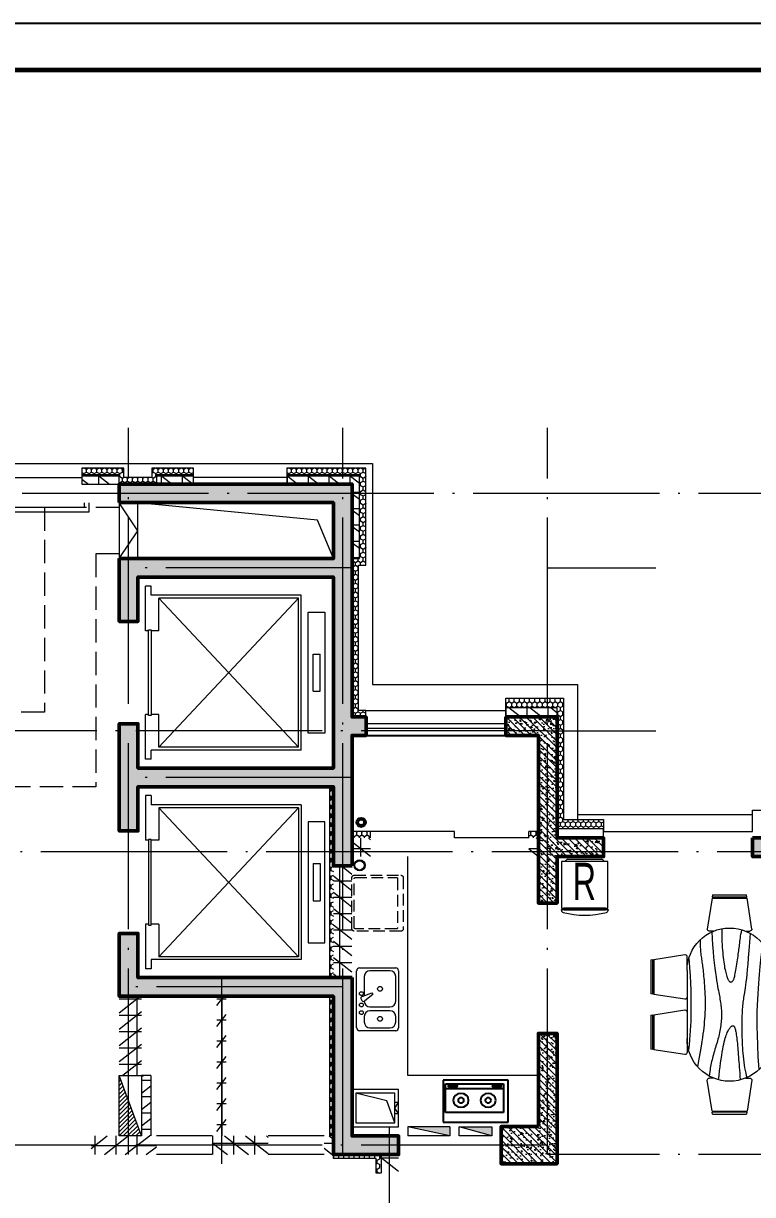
# Model space of a CAD drawing. Extents: x -32901 to 215436, y -92047 to 137701.
# Drawn here: x 185624 to 193451, y -74923 to -62347 of the extents above; entities that cross this region are included whole.
import ezdxf
from ezdxf.enums import TextEntityAlignment as Align

# ---------------------------------------------------------------- set-up
doc = ezdxf.new("R2010")
doc.units = 0
doc.header["$LTSCALE"] = 1000
doc.header["$MEASUREMENT"] = 0
doc.linetypes.add('DASH', pattern=[0.35, 0.25, -0.1])
doc.linetypes.add('DOTE', pattern=[2.42, 2, -0.2, 0.02, -0.2])
doc.layers.get('0').update_dxf_attribs({"linetype": 'CONTINUOUS'})
for name, color, linetype, lineweight in [('AXIS', 3, 'CONTINUOUS', 20), ('DOTE', 1, 'CONTINUOUS', 9), ('LVTRY', 6, 'CONTINUOUS', 20), ('PUB_DIM', 3, 'CONTINUOUS', 20), ('PUB_HATCH', 8, 'CONTINUOUS', 15), ('PUB_TEXT', 7, 'CONTINUOUS', 25), ('PUB_TITLE', 4, 'CONTINUOUS', 25), ('WINDOW', 4, 'CONTINUOUS', 20), ('保温', 71, 'CONTINUOUS', 15), ('剪力墙', 150, 'CONTINUOUS', 50), ('墙填充', 254, 'CONTINUOUS', 18), ('家具1', 8, 'CONTINUOUS', 15), ('栏杆', 40, 'CONTINUOUS', 18), ('洁具', 6, 'CONTINUOUS', 25), ('洞口层', 20, 'CONTINUOUS', 5), ('看线', 30, 'CONTINUOUS', 25), ('空心砖', 8, 'CONTINUOUS', 15), ('立面线', 7, 'CONTINUOUS', 40), ('装饰墙', 11, 'CONTINUOUS', 15), ('装饰线', 201, 'CONTINUOUS', 18)]:
    doc.layers.add(name, color=color, linetype=linetype, lineweight=lineweight)
doc.styles.add('dim_font', font='SIMPLEX.shx', dxfattribs={"width": 0.6})
doc.styles.add('N1', font='new-romd.shx', dxfattribs={"width": 0.65, "bigfont": 'hztxt.shx'})
pattern_1 = [(180, (489932.66, 13468.73), (0, 175), []), (142.125, (489732.66, 13468.73), (84.80764, 109.03833), []), (90, (489732.66, 13468.73), (225, 1e-14), [])]
pattern_2 = [(0, (-411405.88, -10871.12), (0, 175), []), (37.875, (-411205.88, -10871.12), (-84.80764, 109.038328), []), (90, (-411205.88, -10871.12), (-225, 1e-14), [])]
pattern_3 = [(90, (422082.054, 72327.727), (27.4963, 47.625), [31.75, -63.5]), (330, (422082.054, 72327.727), (27.4963099, -47.6249943), [31.75, -63.5]), (30, (422082.054, 72327.727), (54.9926099, 5.7e-06), [-63.5, 31.75])]
pattern_4 = [(90, (418494.3, -100255.238), (27.4963, 47.625), [31.75, -63.5]), (330, (418494.3, -100255.238), (27.49631, -47.6249943), [31.75, -63.5]), (30, (418494.3, -100255.238), (54.99261, 5.7e-06), [-63.5, 31.75])]
pattern_5 = [(180, (418494.3, -100255.24), (0, 175), []), (142.125, (418294.3, -100255.24), (84.80764, 109.03833), []), (90, (418294.3, -100255.24), (225, 1e-14), [])]
pattern_6 = [(180, (422082.05, -83822), (0, 175), []), (142.125, (421882.05, -83822), (84.80764, 109.03833), []), (90, (421882.05, -83822), (225, 1e-14), [])]
pattern_7 = [(45, (310168.9, 70945.99), (-35.35534, 35.35534), []), (50, (310168.9, 70945.99), (143.452, -12.5504), [15, -165]), (355, (310168.9, 70945.99), (-27.7503, 150.4384), [12, -132]), (100.4514, (310180.85, 70944.94), (115.7019, 137.8879), [12.748, -140.2284]), (46.1842, (310168.9, 70985.99), (213.4482, -33.1038), [22.5, -247.5]), (96.6356, (310186.69, 70983.23), (186.9325, 194.8236), [19.122, -210.3426]), (351.1842, (310168.9, 70985.99), (186.9324, 194.8237), [18, -198]), (21, (310188.9, 70975.99), (119.3814, -80.5238), [15, -165]), (326, (310188.9, 70975.99), (48.663, 145.03), [12, -132]), (71.4514, (310198.85, 70969.28), (168.0445, 64.5061), [12.748, -140.2284]), (37.5, (310168.9, 70945.99), (2.43197, 66.57877), [0, -130.4, 0, -134, 0, -132.5]), (7.5, (310168.9, 70945.99), (52.6139, 78.88234), [0, -76.4, 0, -127.4, 0, -50.5]), (327.5, (310124.3, 70945.99), (106.76449, -4.51097), [0, -50, 0, -156, 0, -207]), (317.5, (310104.3, 70945.99), (116.6372, 20.021), [0, -65, 0, -103.6, 0, -147])]
pattern_8 = [(45, (-188159.54, 103053.335), (-35.355339, 35.355339), []), (50, (-188159.54, 103053.33), (143.452037, -12.550427), [15, -165]), (355, (-188159.54, 103053.33), (-27.750267, 150.438427), [12, -132]), (100.4514, (-188147.59, 103052.29), (115.701876, 137.88791), [12.74804, -140.228422]), (46.1842, (-188159.54, 103093.33), (213.44821, -33.1038), [22.5, -247.5]), (96.6356, (-188141.75, 103090.58), (186.93254, 194.82357), [19.12206, -210.3426]), (351.1842, (-188159.54, 103093.33), (186.93239, 194.82372), [18, -198]), (21, (-188139.54, 103083.33), (119.38141, -80.523778), [15, -165]), (326, (-188139.54, 103083.33), (48.663066, 145.03001), [12, -132]), (71.4514, (-188129.59, 103076.62), (168.044526, 64.5061), [12.74804, -140.228422]), (37.5, (-188159.54, 103053.335), (2.431971, 66.578771), [0, -130.4, 0, -134, 0, -132.5]), (7.5, (-188159.54, 103053.335), (52.613907, 78.882342), [0, -76.4, 0, -127.4, 0, -50.5]), (327.5, (-188204.14, 103053.335), (106.764487, -4.5109743), [0, -50, 0, -156, 0, -207]), (317.5, (-188224.14, 103053.33), (116.637234, 20.020996), [0, -65, 0, -103.6, 0, -147])]

# ---------------------------------------------------------------- blocks, each defined once
blk = doc.blocks.new('M_E25ESP')
at = {"color": 0, "linetype": 'ByBlock'}
for p, q in [((0, -307), (0, 307)), ((31, 338), (419, 338)), ((358, 307), (143, 307)), ((450, 307), (450, -307)), ((82, 245), (82, 40)), ((419, -20), (419, 245)), ((48, 2), (57, -12)), ((59, 31), (163, 70)), ((173, 53), (87, -18)), ((163, 70), (173, 53)), ((143, -82), (358, -82)), ((358, -123), (143, -123)), ((82, -184), (82, -245)), ((419, -245), (419, -184)), ((419, -338), (31, -338)), ((143, -307), (358, -307))]:
    blk.add_line(p, q, dxfattribs=at)
for centre, radius in [((251, 112), 25.6), ((51, 61), 20.5), ((51, -61), 20.5), ((51, -143), 20.5), ((251, -210), 25.6)]:
    blk.add_circle(centre, radius, dxfattribs=at)
for centre, radius, start, end in [((31, 307), 30.7, 90, 180), ((143, 245), 61.4, 90, 180), ((358, 245), 61.4, 0, 90), ((419, 307), 30.7, 0, 90), ((66, 12), 20.5, 110.5377, 210), ((74, -2), 20.5, 210, 309.4623), ((143, -20), 61.4, 180, 270), ((143, -184), 61.4, 90, 180), ((358, -20), 61.4, 270, 0), ((358, -184), 61.4, 0, 90), ((143, -245), 61.4, 180, 270), ((358, -245), 61.4, 270, 0), ((31, -307), 30.7, 180, 270), ((419, -307), 30.7, 270, 0)]:
    blk.add_arc(centre, radius, start, end, dxfattribs=at)
at = {"style": 'dim_font', "width": 0.8, "flags": 9}
for tag in ['XSIZE', 'YSIZE']:
    blk.add_attdef(tag, (0, 0), '', height=0.5, dxfattribs=at)
blk = doc.blocks.new('jjz')
at = {"layer": '洁具'}
for p, q in [((450, 700), (0, 700)), ((0, 700), (0, 0)), ((102, 51), (102, 673)), ((102, 673), (410, 673)), ((360, 673), (360, 51)), ((380, 641), (390, 641)), ((388, 630), (403, 630)), ((388, 566), (388, 630)), ((403, 630), (403, 566)), ((410, 673), (410, 51)), ((450, 0), (450, 700)), ((381, 549), (390, 549)), ((403, 566), (388, 566)), ((380, 168), (390, 168)), ((388, 93), (388, 157)), ((388, 157), (403, 157)), ((403, 157), (403, 93)), ((0, 0), (450, 0)), ((410, 51), (102, 51)), ((381, 76), (390, 76)), ((403, 93), (388, 93))]:
    blk.add_line(p, q, dxfattribs=at)
at = {"layer": '洁具', "extrusion": (0, 0, -1)}
for centre, major_axis, start_param, end_param in [((409, 617), (0, 41.3), -1.318368, -1.013853), ((381, 637), (0, 4.03), -1.013853, 0), ((381, 637), (0, 4.03), 0, 0.313206), ((419, 617), (0, 41.3), -1.318368, -1.013853), ((390, 637), (0, 4.03), -1.013853, 0), ((390, 637), (0, 4.03), 0, 1.013851), ((362, 617), (0, 41.3), 1.013851, 1.240657), ((233, 508), (0, 82.5), 3.141593, 9.424778), ((233, 508), (0, 31.6), 3.141593, 9.424778), ((530, 595), (0, 177), -1.570796, -1.464362), ((530, 595), (0, 177), 4.605954, 4.712389), ((456, 604), (0, 94.4), -1.464362, -1.318368), ((456, 586), (0, 94.4), 4.45996, 4.605954), ((409, 573), (0, 41.3), 4.155445, 4.45996), ((381, 553), (0, 4.03), 3.141593, 4.155445), ((539, 595), (0, 177), -1.570796, -1.464362), ((539, 595), (0, 177), 4.605954, 4.712389), ((465, 604), (0, 94.4), -1.464362, -1.318368), ((465, 586), (0, 94.4), 4.45996, 4.605954), ((419, 573), (0, 41.3), 4.155445, 4.45996), ((390, 553), (0, 4.03), 3.141593, 4.155445), ((390, 553), (0, 4.03), 2.127739, 3.141593), ((362, 573), (0, 41.3), 1.823225, 2.12774), ((316, 586), (0, 94.4), 1.788282, 1.823225), ((233, 216), (0, 82.5), 3.141593, 9.424778), ((233, 216), (0, 31.6), 3.141593, 9.424778), ((530, 122), (0, 177), -1.570796, -1.464362), ((456, 131), (0, 94.4), -1.464362, -1.318368), ((409, 144), (0, 41.3), -1.318368, -1.013853), ((381, 164), (0, 4.03), -1.013853, 0), ((539, 122), (0, 177), -1.570796, -1.464362), ((381, 164), (0, 4.03), 0, 0.313206), ((465, 131), (0, 94.4), -1.464362, -1.318368), ((419, 144), (0, 41.3), -1.318368, -1.013853), ((390, 164), (0, 4.03), -1.013853, 0), ((390, 164), (0, 4.03), 0, 1.013851), ((362, 144), (0, 41.3), 1.013851, 1.240657), ((530, 122), (0, 177), 4.605954, 4.712389), ((456, 113), (0, 94.4), 4.45996, 4.605954), ((409, 100), (0, 41.3), 4.155445, 4.45996), ((381, 80), (0, 4.03), 3.141593, 4.155445), ((539, 122), (0, 177), 4.605954, 4.712389), ((465, 113), (0, 94.4), 4.45996, 4.605954), ((419, 100), (0, 41.3), 4.155445, 4.45996), ((390, 80), (0, 4.03), 3.141593, 4.155445), ((390, 80), (0, 4.03), 2.127739, 3.141593), ((362, 100), (0, 41.3), 1.823225, 2.12774), ((316, 113), (0, 94.4), 1.788282, 1.823225)]:
    blk.add_ellipse(centre, major_axis=major_axis, ratio=0.9, start_param=start_param, end_param=end_param, dxfattribs=at)
blk = doc.blocks.new('jjg2')
at = {"layer": 'LVTRY'}
for points in [[(0, 400), (500, 400), (500, 0), (0, 0)], [(40, 360), (460, 360), (460, 40), (40, 40)]]:
    blk.add_lwpolyline(points, close=True, dxfattribs=at)
blk.add_lwpolyline([(40, 140), (0, 140), (40, 200), (0, 260), (40, 260)], dxfattribs=at)
at = {"layer": 'PUB_DIM'}
blk.add_lwpolyline([(40, 40), (125, 278), (460, 360)], dxfattribs=at)
blk = doc.blocks.new('xyj01')
at = {"layer": 'LVTRY', "linetype": 'DASH', "ltscale": 0.5}
for p, q in [((-300, 526), (-300, 24)), ((276, 550), (-276, 550)), ((300, 24), (300, 526)), ((-276, 478), (-276, 36)), ((264, 490), (-264, 490)), ((276, 36), (276, 478)), ((-276, 0), (276, 0)), ((-264, 24), (264, 24))]:
    blk.add_line(p, q, dxfattribs=at)
for centre, radius, start, end in [((-276, 526), 24, 90, 180), ((276, 526), 24, 0, 90), ((-264, 478), 12, 90, 180), ((264, 478), 12, 0, 90), ((-276, 24), 24, 180, 270), ((-264, 36), 12, 180, 270), ((264, 36), 12, 270, 0), ((276, 24), 24, 270, 0)]:
    blk.add_arc(centre, radius, start, end, dxfattribs=at)
blk = doc.blocks.new('bx1')
at = {"layer": '家具1', "color": 2}
for p, q in [((-1085, -2), (-1067, -2)), ((-1067, -2), (-1067, -1001))]:
    blk.add_line(p, q, dxfattribs=at)
at = {"layer": '家具1', "color": 8}
for p, q in [((-39, -71), (-2, -108)), ((12, -141), (12, -859)), ((-1067, -1001), (-1085, -1001)), ((-39, -929), (-2, -892))]:
    blk.add_line(p, q, dxfattribs=at)
at = {"layer": '家具1', "color": 2}
blk.add_lwpolyline([(-39, -1000), (-39, 0), (-1038, 0), (-1038, -1000)], close=True, dxfattribs=at)
at = {"layer": '家具1', "color": 8}
blk.add_lwpolyline([(-1072, -950), (-1038, -950), (-1038, -54), (-1072, -54)], close=True, dxfattribs=at)
at = {"layer": '家具1', "color": 2}
for centre, radius, start, end in [((583, -501), 1775, 164.8257, 195.1743), ((-1085, -49), 47.4, 90, 164.8257), ((-1085, -954), 47.4, 195.1743, 270)]:
    blk.add_arc(centre, radius, start, end, dxfattribs=at)
at = {"layer": '家具1', "color": 8}
for centre, start, end in [((-36, -141), 0, 45), ((-36, -859), 315, 0)]:
    blk.add_arc(centre, 47.4, start, end, dxfattribs=at)
blk = doc.blocks.new('czh2')
at = {"layer": '家具1', "linetype": 'Continuous'}
for p, q in [((-187, 1266), (-183, 1291)), ((-187, 1266), (228, 1266)), ((224, 1291), (-183, 1291)), ((224, 1291), (228, 1266)), ((-246, 885), (-189, 1253)), ((229, 1253), (-189, 1253)), ((230, 1253), (287, 885)), ((-173, 859), (-221, 859)), ((214, 859), (262, 859)), ((-881, 522), (-513, 580)), ((922, 522), (554, 580)), ((-919, 516), (-894, 520)), ((-919, 516), (-919, 110)), ((-894, 106), (-894, 520)), ((-881, 522), (-881, 104)), ((-488, 389), (-488, 555)), ((528, 389), (528, 555)), ((922, 522), (922, 104)), ((935, 106), (935, 520)), ((960, 516), (935, 520)), ((960, 516), (960, 110)), ((-488, -423), (-488, 389)), ((528, 389), (528, -423)), ((-894, 106), (-919, 110)), ((-513, 47), (-881, 104)), ((554, 47), (922, 104)), ((935, 106), (960, 110)), ((-881, -138), (-513, -80)), ((-881, -138), (-881, -556)), ((922, -138), (554, -80)), ((922, -138), (922, -556)), ((-919, -144), (-894, -140)), ((-919, -144), (-919, -550)), ((-894, -554), (-894, -140)), ((935, -554), (935, -140)), ((960, -144), (935, -140)), ((960, -144), (960, -550)), ((-894, -554), (-919, -550)), ((-513, -614), (-881, -556)), ((-488, -423), (-488, -588)), ((528, -423), (528, -588)), ((554, -614), (922, -556)), ((935, -554), (960, -550)), ((-246, -919), (-189, -1287)), ((-173, -893), (-221, -893)), ((214, -893), (262, -893)), ((230, -1287), (287, -919)), ((229, -1287), (-189, -1287)), ((-187, -1300), (228, -1300)), ((-187, -1300), (-183, -1325)), ((224, -1325), (-183, -1325)), ((224, -1325), (228, -1300))]:
    blk.add_line(p, q, dxfattribs=at)
for points in [[(112, 889), (113, 847), (113, 807), (112, 769), (111, 733), (110, 699), (107, 665), (105, 634), (102, 603), (99, 573), (96, 545), (93, 518), (89, 492), (86, 467), (82, 444), (79, 422), (75, 401), (71, 382), (67, 365), (63, 349), (59, 334), (55, 320), (51, 308), (47, 298), (43, 288), (38, 280), (34, 273), (30, 267), (25, 262), (21, 259), (17, 256), (12, 254), (8, 253), (4, 252), (-1, 253), (-5, 254), (-9, 256), (-12, 259), (-16, 262), (-20, 266), (-23, 271), (-26, 277), (-29, 283), (-32, 291), (-35, 300), (-38, 311), (-41, 323), (-44, 338), (-48, 355), (-51, 374), (-55, 396), (-59, 418), (-63, 442), (-67, 467), (-71, 492), (-75, 516), (-78, 539), (-81, 562), (-84, 583), (-87, 603), (-89, 623), (-91, 642), (-93, 660), (-96, 679), (-98, 698), (-100, 717), (-102, 736), (-105, 757), (-108, 778), (-111, 800), (-115, 824), (-120, 849), (-125, 876)], [(233, 851), (229, 771), (224, 693), (218, 618), (211, 547), (204, 481), (197, 419), (189, 363), (182, 314), (176, 271), (170, 234), (164, 203), (159, 175), (154, 151), (150, 129), (146, 109), (142, 89), (138, 70), (135, 50), (132, 30), (129, 10), (126, -9), (124, -29), (121, -47), (120, -66), (118, -84), (118, -101), (117, -118), (117, -135), (117, -153), (118, -170), (118, -188), (120, -207), (121, -226), (124, -247), (126, -267), (129, -288), (132, -309), (136, -330), (140, -351), (144, -372), (149, -392), (154, -411), (159, -431), (165, -450), (170, -469), (176, -489), (183, -509), (189, -529), (195, -550), (201, -571), (208, -592), (214, -614), (219, -635), (225, -656), (230, -677), (235, -697), (239, -716), (243, -735), (246, -754), (250, -774), (253, -795), (256, -817), (260, -842), (264, -869)], [(-331, -790), (-322, -636), (-315, -501), (-311, -382), (-309, -277), (-309, -183), (-310, -100), (-312, -24), (-315, 46), (-319, 113), (-323, 175), (-327, 235), (-331, 290), (-335, 342), (-340, 391), (-344, 436), (-348, 477), (-352, 514), (-356, 549), (-359, 580), (-363, 609), (-367, 635), (-371, 660), (-375, 682), (-379, 703)], [(-226, 834), (-218, 724), (-210, 627), (-203, 541), (-196, 466), (-191, 401), (-185, 345), (-180, 295), (-175, 253), (-171, 215), (-167, 183), (-162, 155), (-158, 129), (-154, 107), (-151, 87), (-147, 68), (-144, 49), (-141, 31), (-139, 12), (-136, -7), (-134, -27), (-132, -48), (-131, -71), (-129, -95), (-128, -121), (-127, -148), (-127, -178), (-126, -208), (-126, -240), (-126, -273), (-126, -306), (-126, -339), (-127, -372), (-127, -404), (-128, -436), (-129, -468), (-131, -500), (-132, -532), (-134, -565), (-137, -598), (-140, -632), (-144, -667), (-149, -703), (-154, -738), (-159, -772), (-165, -805), (-172, -835), (-179, -863), (-187, -887)], [(401, -759), (383, -662), (369, -581), (357, -513), (347, -456), (340, -409), (334, -367), (329, -330), (325, -295), (321, -259), (318, -223), (315, -187), (312, -150), (310, -113), (309, -76), (308, -39), (307, -2), (308, 34), (309, 70), (310, 106), (312, 141), (314, 175), (316, 207), (318, 239), (321, 269), (323, 297), (326, 324), (328, 349), (331, 373), (333, 395), (336, 416), (338, 436), (341, 455), (344, 474), (346, 491), (348, 508), (351, 524), (353, 541), (356, 557), (358, 574), (360, 591), (362, 609), (364, 627), (365, 646), (366, 667), (368, 688), (369, 710), (369, 734), (369, 759)], [(-469, 526), (-458, 396), (-450, 291), (-444, 208), (-440, 141), (-437, 90), (-436, 49), (-436, 15), (-437, -14), (-437, -42), (-438, -69), (-439, -96), (-440, -123), (-441, -151), (-442, -180), (-443, -210), (-445, -242), (-447, -276), (-449, -311), (-451, -348), (-454, -385), (-458, -422), (-463, -459), (-469, -495), (-476, -529)], [(507, 537), (498, 425), (492, 326), (487, 237), (484, 157), (482, 84), (481, 18), (481, -44), (482, -103), (483, -160), (484, -216), (486, -272), (489, -327), (493, -383), (498, -439), (504, -497), (511, -555)], [(152, -914), (146, -861), (140, -809), (133, -760), (127, -712), (120, -667), (114, -625), (108, -585), (101, -549), (95, -516), (89, -487), (83, -461), (78, -437), (72, -416), (66, -398), (61, -381), (55, -365), (49, -351), (43, -339), (37, -328), (32, -317), (26, -309), (20, -301), (15, -294), (10, -288), (5, -283), (0, -279), (-4, -275), (-8, -273), (-12, -271), (-16, -270), (-20, -269), (-23, -269), (-26, -270), (-29, -272), (-32, -274), (-35, -278), (-38, -282), (-40, -288), (-43, -296), (-46, -305), (-49, -316), (-51, -328), (-54, -343), (-57, -359), (-60, -376), (-63, -395), (-65, -415), (-68, -436), (-70, -458), (-73, -482), (-75, -507), (-77, -532), (-79, -558), (-81, -585), (-84, -613), (-86, -641), (-88, -670), (-90, -699), (-92, -730), (-95, -762), (-97, -797), (-100, -833), (-103, -873), (-105, -915)]]:
    blk.add_lwpolyline(points, dxfattribs=at)
for centre, radius, start, end in [((20, 389), 508, 0, 180), ((-221, 885), 25.4, 180, 270), ((262, 885), 25.4, 270, 0), ((-513, 555), 25.4, 0, 90), ((554, 555), 25.4, 90, 180), ((-513, 72), 25.4, 270, 0), ((554, 72), 25.4, 180, 270), ((-513, -106), 25.4, 0, 90), ((554, -106), 25.4, 90, 180), ((20, -423), 508, 180, 0), ((-513, -588), 25.4, 270, 0), ((554, -588), 25.4, 180, 270), ((-221, -919), 25.4, 90, 180), ((262, -919), 25.4, 0, 90)]:
    blk.add_arc(centre, radius, start, end, dxfattribs=at)
blk = doc.blocks.new('剪力墙1')
at = {"layer": '墙填充'}
h = blk.add_hatch(dxfattribs=at)
h.set_pattern_fill('钢筋混凝土', color=256, scale=20, style=0)
h.set_pattern_definition(pattern_7)
h.paths.add_polyline_path([(300981, 74988), (303081, 74988), (303081, 75463), (303281, 75463), (303281, 74313), (303081, 74313), (303081, 74788), (300981, 74788), (300981, 73938), (300781, 73938), (300781, 75338), (300631, 75338), (300631, 75538), (300781, 75538), (300781, 78038), (303281, 78038), (303281, 77838), (300981, 77838), (300981, 77238), (303281, 77238), (303281, 76563), (303081, 76563), (303081, 77038), (300981, 77038)])
h = blk.add_hatch(dxfattribs=at)
h.set_pattern_fill('钢筋混凝土', color=256, scale=20, style=0)
h.set_pattern_definition(pattern_8)
h.paths.add_polyline_path([(298581, 74038), (298581, 73538), (298781, 73538), (298781, 75338), (299131, 75338), (299131, 75538), (298581, 75538), (298581, 74238), (298081, 74238), (298081, 74038)])
h = blk.add_hatch(dxfattribs=at)
h.set_pattern_fill('钢筋混凝土', color=256, scale=20, style=0)
h.set_pattern_definition([(45, (8403.1, 34278.047), (-35.355339, 35.355339), []), (50, (8403.1, 34278.05), (143.452037, -12.550427), [15, -165]), (355, (8403.1, 34278.05), (-27.75027, 150.43843), [12, -132]), (100.4514, (8415.05, 34277), (115.701876, 137.88791), [12.74804, -140.22842]), (46.1842, (8403.1, 34318.05), (213.44821, -33.1038), [22.5, -247.5]), (96.6356, (8420.89, 34315.29), (186.93254, 194.82357), [19.12206, -210.3426]), (351.1842, (8403.1, 34318.05), (186.93239, 194.82372), [18, -198]), (21, (8423.1, 34308.05), (119.38141, -80.52378), [15, -165]), (326, (8423.1, 34308.05), (48.66307, 145.03001), [12, -132]), (71.4514, (8433.05, 34301.34), (168.044526, 64.5061), [12.74804, -140.22842]), (37.5, (8403.1, 34278.047), (2.431971, 66.578771), [0, -130.4, 0, -134, 0, -132.5]), (7.5, (8403.1, 34278.05), (52.613907, 78.882342), [0, -76.4, 0, -127.4, 0, -50.5]), (327.5, (8358.5, 34278.047), (106.764487, -4.510974), [0, -50, 0, -156, 0, -207]), (317.5, (8338.5, 34278.05), (116.637234, 20.020996), [0, -65, 0, -103.6, 0, -147])])
h.paths.add_polyline_path([(295781, 74038), (296481, 74038), (296481, 74238), (295381, 74238), (295381, 74038), (295581, 74038), (295581, 71138), (295381, 71138), (295381, 70738), (295781, 70738)])
h = blk.add_hatch(dxfattribs=at)
h.set_pattern_fill('钢筋混凝土', color=256, scale=20, style=0)
h.set_pattern_definition(pattern_7)
h.paths.add_polyline_path([(300981, 72538), (300981, 70838), (300281, 70838), (300281, 71038), (300781, 71038), (300781, 72738), (303081, 72738), (303081, 73213), (303281, 73213), (303281, 72538)])
h = blk.add_hatch(dxfattribs=at)
h.set_pattern_fill('钢筋混凝土', color=256, scale=20, style=0)
h.set_pattern_definition(pattern_8)
h.paths.add_polyline_path([(298781, 72138), (298581, 72138), (298581, 70738), (299181, 70738), (299181, 71138), (298781, 71138)])
at = {"layer": '剪力墙'}
for points in [[(303281, 77838), (303281, 78038), (300781, 78038), (300781, 75538), (300631, 75538), (300631, 75338), (300781, 75338), (300781, 73938)], [(303281, 77238), (300981, 77238), (300981, 77838), (303281, 77838)], [(300781, 73938), (300981, 73938), (300981, 74788), (303081, 74788), (303081, 74313), (303281, 74313), (303281, 75463), (303081, 75463), (303081, 74988), (300981, 74988), (300981, 77038), (303081, 77038), (303081, 76563), (303281, 76563), (303281, 77238)], [(298781, 71138), (298781, 72138), (298581, 72138), (298581, 70738), (299181, 70738), (299181, 71138), (298781, 71138)]]:
    blk.add_lwpolyline(points, dxfattribs=at)
for points in [[(299131, 75538), (299131, 75338), (298781, 75338), (298781, 73538), (298581, 73538), (298581, 74038), (298081, 74038), (298081, 74238), (298581, 74238), (298581, 75538)], [(296481, 74238), (296481, 74038), (295781, 74038), (295781, 70738), (295381, 70738), (295381, 71138), (295581, 71138), (295581, 74038), (295381, 74038), (295381, 74238)], [(300781, 72738), (300781, 71038), (300281, 71038), (300281, 70838), (300981, 70838), (300981, 72538), (303281, 72538), (303281, 73213), (303081, 73213), (303081, 72738), (300781, 72738)]]:
    blk.add_lwpolyline(points, close=True, dxfattribs=at)
blk = doc.blocks.new('2')
at = {"layer": '洞口层', "ltscale": 500}
for p, q in [((390745, -31617), (390745, -31717)), ((390745, -31617), (391195, -31617)), ((390745, -31717), (391195, -31617)), ((391195, -31617), (391195, -31717)), ((390745, -31717), (391195, -31717))]:
    blk.add_line(p, q, dxfattribs=at)
blk = doc.blocks.new('3')
at = {"layer": '洞口层', "ltscale": 500}
for p, q in [((390620, -31617), (390270, -31617)), ((390270, -31617), (390270, -31717)), ((390270, -31717), (390620, -31617)), ((390620, -31717), (390620, -31617)), ((390270, -31717), (390620, -31717))]:
    blk.add_line(p, q, dxfattribs=at)
blk = doc.blocks.new('消D1')
at = {"layer": '空心砖'}
h = blk.add_hatch(dxfattribs=at)
h.set_pattern_fill('ANSI31', color=256, scale=20, style=0)
h.set_pattern_definition([(45, (-96120.033, -87476.642), (-22.45064, 22.45064), [])])
h.paths.add_polyline_path([(0, -50), (0, -700), (240, -700)])
at = {"layer": '洞口层', "ltscale": 500}
blk.add_line((240, -700), (0, -50), dxfattribs=at)
blk.add_lwpolyline([(0, -700), (0, -50), (240, -50), (240, -700)], close=True, dxfattribs=at)
blk = doc.blocks.new('5tkA1+')
at = {"layer": 'PUB_TITLE'}
blk.add_lwpolyline([(0, 0), (52550, 0), (52550, 29700), (0, 29700)], close=True, dxfattribs=at)
at = {"layer": 'PUB_TITLE', "const_width": 50}
blk.add_lwpolyline([(1250, 500), (52050, 500), (52050, 29200), (1250, 29200)], close=True, dxfattribs=at)
blk = doc.blocks.new('dtls')
at = {"layer": '家具1', "color": 2, "linetype": 'Continuous', "lineweight": 20}
for p, q in [((-1670, 1281.0002), (-1670, 1761.0002)), ((-1610, 1761.0002), (-1670, 1761.0002)), ((-1610, 1662.0002), (-1610, 1761.0002)), ((0, 1662.0002), (-1610, 1662.0002)), ((0, 0), (0, 1662.0002)), ((-30, 1631.0002), (-1530, 1631.0002)), ((-1530, 1281.0002), (-1530, 1631.0002)), ((-30, 1631.0002), (-1530, 31)), ((-30, 31), (-1530, 1631.0002)), ((-30, 31), (-30, 1631.0002)), ((75, 181), (75, 1480.9998)), ((75, 1480.9998), (255, 1480.9998)), ((255, 1480.9998), (255, 181)), ((-1640, 1281.0002), (-1670, 1281.0002)), ((-1640, 371), (-1640, 1291.0002)), ((-1640, 1291.0002), (-1610, 1291.0002)), ((-1610, 1291.0002), (-1610, 371)), ((-1530, 1281.0002), (-1610, 1281.0002)), ((-1670, -99), (-1670, 381)), ((-1640, 381), (-1670, 381)), ((-1530, 381), (-1610, 381)), ((-1530, 31), (-1530, 381)), ((-1610, 371), (-1640, 371)), ((255, 181), (75, 181)), ((0, 0), (-1610, 0)), ((-1610, -99), (-1610, 0)), ((-30, 31), (-1530, 31)), ((-1610, -99), (-1670, -99))]:
    blk.add_line(p, q, dxfattribs=at)
at = {"layer": '家具1', "color": 2, "linetype": 'Continuous'}
for p, q in [((128, 631.00008), (128, 1031)), ((128, 1031), (202, 1031)), ((202, 631.00008), (202, 1031)), ((128, 631.00008), (202, 631.00008))]:
    blk.add_line(p, q, dxfattribs=at)

msp = doc.modelspace()

# ---------------------------------------------------------------- hatches: boundary and pattern name
at = {"layer": '保温', "ltscale": 500}
h = msp.add_hatch(dxfattribs=at)
h.set_pattern_fill('HONEY', color=256, scale=20, angle=90, style=0)
h.set_pattern_definition(pattern_3)
h.paths.add_polyline_path([(187001, -67124), (187451, -67124), (187451, -67194), (187051, -67194), (187051, -67294), (186751, -67294), (186751, -67224), (187001, -67224)])
h.paths.add_polyline_path([(186651, -67194), (186251, -67194), (186251, -67124), (186701, -67124), (186701, -67224), (186751, -67224), (186751, -67294), (186651, -67294)])
h = msp.add_hatch(dxfattribs=at)
h.set_pattern_fill('HONEY', color=256, scale=20, angle=90, style=0)
h.set_pattern_definition(pattern_3)
h.paths.add_polyline_path([(188451, -67124), (189051, -67124), (189051, -67194), (188451, -67194)])
h.paths.add_polyline_path([(189051, -67124), (189301, -67124), (189301, -67394), (189231, -67394), (189231, -67194), (189051, -67194)])
h.paths.add_polyline_path([(189231, -67394), (189301, -67394), (189301, -68164), (189221, -68164), (189221, -69724), (189301, -69724), (189301, -69794), (189151, -69794), (189151, -68094), (189231, -68094)])
h = msp.add_hatch(dxfattribs=at)
h.set_pattern_fill('HONEY', color=256, scale=20, angle=90, style=0)
h.set_pattern_definition([(90, (422082.054, -83822.007), (27.4963, 47.625), [31.75, -63.5]), (330, (422082.054, -83822.007), (27.49631, -47.6249943), [31.75, -63.5]), (30, (422082.054, -83822.007), (54.99261, 5.7e-06), [-63.5, 31.75])])
h.paths.add_polyline_path([(191351, -69694), (191251, -69694), (191251, -69594), (191421, -69594), (191421, -69894), (191351, -69894)])
h.paths.add_polyline_path([(191351, -69894), (191421, -69894), (191421, -70894), (191850, -70894), (191850, -70994), (191351, -70994)])
h.paths.add_polyline_path([(190801, -69594), (191251, -69594), (191251, -69694), (190801, -69694)])
h = msp.add_hatch(dxfattribs=at)
h.set_pattern_fill('HONEY', color=256, scale=20, angle=90, style=0)
h.set_pattern_definition(pattern_4)
h.paths.add_polyline_path([(188911, -70544), (188951, -70544), (188951, -71194), (188911, -71194)])
h.paths.add_polyline_path([(188911, -71194), (188951, -71194), (188951, -72594), (188911, -72594)])
h = msp.add_hatch(dxfattribs=at)
h.set_pattern_fill('HONEY', color=256, scale=20, angle=90, style=0)
h.set_pattern_definition(pattern_4)
h.paths.add_polyline_path([(191151, -71024), (191151, -71094), (191051, -71094), (191051, -71024)])
h.paths.add_polyline_path([(189151, -71094), (189151, -71024), (189351, -71024), (189351, -71094)])
h = msp.add_hatch(dxfattribs=at)
h.set_pattern_fill('HONEY', color=256, scale=20, angle=90, style=0)
h.set_pattern_definition(pattern_4)
h.paths.add_polyline_path([(188911, -72794), (188951, -72794), (188951, -74294), (188911, -74294)])
h = msp.add_hatch(dxfattribs=at)
h.set_pattern_fill('HONEY', color=256, scale=20, angle=90, style=0)
h.set_pattern_definition(pattern_4)
h.paths.add_polyline_path([(189411, -74534), (188951, -74534), (188951, -74494), (189451, -74494), (189451, -74694), (189411, -74694)])
at = {"layer": '空心砖', "ltscale": 500}
h = msp.add_hatch(dxfattribs=at)
h.set_pattern_fill('空心砖', color=256, scale=50, style=0)
h.set_pattern_definition(pattern_1)
h.paths.add_polyline_path([(187051, -67194), (187451, -67194), (187451, -67294), (187051, -67294)])
h.paths.add_polyline_path([(186251, -67194), (186651, -67194), (186651, -67294), (186251, -67294)])
h = msp.add_hatch(dxfattribs=at)
h.set_pattern_fill('空心砖', color=256, scale=50, style=0)
h.set_pattern_definition(pattern_1)
h.paths.add_polyline_path([(189151, -67294), (189051, -67294), (189051, -67194), (189231, -67194), (189231, -68094), (189151, -68094)])
h.paths.add_polyline_path([(188451, -67194), (189051, -67194), (189051, -67294), (188451, -67294)])
h = msp.add_hatch(dxfattribs=at)
h.set_pattern_fill('空心砖', color=256, scale=50, style=0)
h.set_pattern_definition([(180, (422082.05, 20277.73), (0, 175), []), (142.125, (421882.05, 20277.73), (84.80764, 109.03833), []), (90, (421882.05, 20277.73), (225, 1e-14), [])])
h.paths.add_polyline_path([(191251, -69694), (191351, -69694), (191351, -69794), (191251, -69794)])
h.paths.add_polyline_path([(190801, -69694), (191251, -69694), (191251, -69794), (190801, -69794)])
h = msp.add_hatch(dxfattribs=at)
h.set_pattern_fill('空心砖', color=256, scale=50, style=0)
h.set_pattern_definition(pattern_5)
h.paths.add_polyline_path([(189151, -71094), (189351, -71094), (189351, -71194), (189151, -71194)])
h.paths.add_polyline_path([(189151, -71194), (189351, -71194), (189351, -71294), (189151, -71294)])
h = msp.add_hatch(dxfattribs=at)
h.set_pattern_fill('空心砖', color=256, scale=50, style=0)
h.set_pattern_definition(pattern_5)
h.paths.add_polyline_path([(191051, -71094), (191151, -71094), (191151, -71194), (191051, -71194)])
h.paths.add_polyline_path([(191051, -71194), (191151, -71194), (191151, -71294), (191051, -71294)])
h = msp.add_hatch(dxfattribs=at)
h.set_pattern_fill('空心砖', color=256, scale=50, style=0)
h.set_pattern_definition(pattern_5)
h.paths.add_polyline_path([(189051, -71394), (189151, -71394), (189151, -72594), (189051, -72594)])
h.paths.add_polyline_path([(188951, -71394), (189051, -71394), (189051, -72594), (188951, -72594)])
h = msp.add_hatch(dxfattribs=at)
h.set_pattern_fill('空心砖', color=256, scale=50, style=0)
h.set_pattern_definition(pattern_2)
h.paths.add_polyline_path([(186751, -72794), (186651, -72794), (186651, -73595), (186694, -73644), (186751, -73644)])
h.paths.add_polyline_path([(186891, -72794), (186751, -72794), (186751, -73644), (186891, -73644)])
h.paths.add_polyline_path([(186677, -72939), (186966, -72939), (186966, -73164), (186677, -73164)], flags=9)
h.paths.add_polyline_path([(186797, -73072), (187086, -73072), (187086, -73297), (186797, -73297)], flags=9)
h = msp.add_hatch(dxfattribs=at)
h.set_pattern_fill('空心砖', color=256, scale=50, angle=90, style=0)
h.set_pattern_definition([(90, (422082.05, -83822), (175, 1e-14), []), (52.125, (422082.05, -83622), (109.03833, -84.80764), []), (7e-15, (422082.05, -83622), (3e-14, -225), [])])
h.paths.add_polyline_path([(187751, -72794), (187801, -72794), (187801, -74294), (187751, -74294)])
h.paths.add_polyline_path([(187701, -72794), (187751, -72794), (187751, -74294), (187701, -74294)])
h = msp.add_hatch(dxfattribs=at)
h.set_pattern_fill('空心砖', color=256, scale=50, style=0)
h.set_pattern_definition(pattern_2)
h.paths.add_polyline_path([(186991, -73644), (186891, -73644), (186891, -74294), (186991, -74294)])
h.paths.add_polyline_path([(186751, -74294), (186651, -74294), (186351, -74294), (186351, -74394), (186751, -74394)])
h.paths.add_polyline_path([(186751, -74394), (186351, -74394), (186351, -74494), (186751, -74494)])
h.paths.add_polyline_path([(187051, -74294), (186751, -74294), (186751, -74394), (187051, -74394)])
h.paths.add_polyline_path([(187051, -74394), (186751, -74394), (186751, -74494), (187051, -74494)])
h.paths.add_polyline_path([(185772, -74763), (186414, -74763), (186414, -74403), (185772, -74403)], flags=9)
h = msp.add_hatch(color=256, dxfattribs=at)
h.paths.add_polyline_path([(190651, -74194), (190301, -74194), (190651, -74294)])
h.paths.add_polyline_path([(190201, -74194), (189907, -74194), (189907, -74228), (190146, -74282), (190149, -74269, -1), (190151, -74263, -1), (190149, -74269), (190146, -74282), (190201, -74294)])
h.paths.add_polyline_path([(189907, -74194), (189751, -74194), (189907, -74228)])
h = msp.add_hatch(dxfattribs=at)
h.set_pattern_fill('空心砖', color=256, scale=50, style=0)
h.set_pattern_definition(pattern_6)
h.paths.add_polyline_path([(187751, -74294), (187801, -74294), (188251, -74294), (188251, -74394), (187751, -74394)])
h.paths.add_polyline_path([(187650, -74294), (187701, -74294), (187751, -74294), (187751, -74394), (187650, -74394)])
h.paths.add_polyline_path([(187751, -74394), (188251, -74394), (188251, -74494), (187751, -74494)])
h.paths.add_polyline_path([(187650, -74395), (187651, -74394), (187751, -74394), (187751, -74494), (187650, -74494)])
h = msp.add_hatch(dxfattribs=at)
h.set_pattern_fill('空心砖', color=256, scale=50, style=0)
h.set_pattern_definition(pattern_6)
h.paths.add_polyline_path([(188951, -74294), (188851, -74294), (188851, -74494), (188951, -74494)])
h = msp.add_hatch(dxfattribs=at)
h.set_pattern_fill('空心砖', color=256, scale=50, style=0)
h.set_pattern_definition(pattern_5)
h.paths.add_polyline_path([(189451, -74494), (189551, -74494), (189551, -74694), (189451, -74694)])
h.paths.add_polyline_path([(189551, -74494), (189651, -74494), (189651, -74695), (189551, -74694)])
h.paths.add_polyline_path([(189896, -74331), (189607, -74331), (189607, -74556), (189896, -74556)], flags=9)

# ---------------------------------------------------------------- linework, layer by layer
at = {"layer": 'AXIS'}
for p, q in [((191251, -68194), (192413, -68194)), ((191251, -69944), (192413, -69944))]:
    msp.add_line(p, q, dxfattribs=at)
at = {"layer": 'DOTE', "linetype": 'DOTE'}
for p, q in [((186751, -74494), (186751, -66688)), ((189051, -74494), (189051, -66688)), ((191251, -74494), (191251, -66688)), ((204551, -67394), (166337, -67394)), ((189151, -68194), (186851, -68194)), ((191251, -69944), (179151, -69944)), ((189151, -70444), (186851, -70444)), ((204751, -71244), (166537, -71244)), ((187751, -72594), (187751, -74707)), ((189051, -72694), (186751, -72694)), ((189551, -74194), (189551, -75894)), ((191251, -74394), (179251, -74394)), ((204551, -74494), (191251, -74494))]:
    msp.add_line(p, q, dxfattribs=at)
at = {"layer": 'LVTRY'}
for points in [[(186651, -68094), (186851, -68094), (186851, -67494), (186651, -67494), (186651, -68094), (186851, -67794), (186651, -67494)], [(191151, -73644), (189751, -73644), (189751, -71294)]]:
    msp.add_lwpolyline(points, dxfattribs=at)
at = {"layer": 'LVTRY', "linetype": 'DASH'}
for points in [[(186651, -67544), (185851, -67544), (185851, -69744), (184201, -69744)], [(186650, -68044), (186400, -68044), (186400, -70544), (184200, -70544)]]:
    msp.add_lwpolyline(points, dxfattribs=at)
at = {"layer": 'LVTRY'}
for radius in [60, 50]:
    msp.add_circle((189233, -71388), radius, dxfattribs=at)
at = {"layer": 'PUB_DIM'}
msp.add_lwpolyline([(188951, -68094), (188782, -67680), (186851, -67494)], dxfattribs=at)
at = {"layer": 'WINDOW'}
for p, q in [((184451, -67224), (186251, -67224)), ((191051, -71094), (190251, -71094)), ((187650, -74294), (187051, -74294)), ((188851, -74294), (188251, -74294)), ((187650, -74494), (187051, -74494)), ((188851, -74494), (188251, -74494))]:
    msp.add_line(p, q, dxfattribs=at)
at = {"layer": '保温'}
for p, q in [((188911, -70544), (188911, -72594)), ((190251, -71024), (189151, -71024)), ((189351, -71094), (189351, -71024)), ((190251, -71094), (190251, -71024)), ((191151, -71024), (191051, -71024)), ((191051, -71094), (191051, -71024)), ((188911, -72794), (188911, -74294)), ((189451, -74694), (189411, -74694))]:
    msp.add_line(p, q, dxfattribs=at)
for points in [[(189301, -69794), (189301, -69724), (189221, -69724), (189221, -68164), (189301, -68164), (189301, -67124), (188451, -67124), (188451, -67224), (187451, -67224), (187451, -67124), (187001, -67124), (187001, -67224), (186701, -67224), (186701, -67124), (186251, -67124), (186251, -67194)], [(189301, -69724), (190801, -69724), (190801, -69594), (191421, -69594), (191421, -70894), (191851, -70894), (191851, -71024), (193451, -71024), (193451, -70794), (194551, -70794), (194551, -71024), (196551, -71024), (196551, -70944)], [(189451, -74694), (189411, -74694), (189411, -74534), (188951, -74534), (188951, -74494)]]:
    msp.add_lwpolyline(points, dxfattribs=at)
at = {"layer": '栏杆'}
for p, q in [((190801, -69869), (189301, -69869)), ((190801, -69919), (189301, -69919))]:
    msp.add_line(p, q, dxfattribs=at)
for points in [[(186326, -67494), (186326, -67594), (184451, -67594), (184376, -67594), (184376, -67494)], [(186276, -67494), (186276, -67544), (184451, -67544), (184426, -67544), (184426, -67494)]]:
    msp.add_lwpolyline(points, dxfattribs=at)
at = {"layer": '洁具', "ltscale": 500}
for radius in [50, 30]:
    msp.add_circle((189249, -70926), radius, dxfattribs=at)
at = {"layer": '看线'}
msp.add_line((189301, -69994), (190801, -69994), dxfattribs=at)
at = {"layer": '空心砖', "ltscale": 500}
for p, q in [((186651, -67494), (186651, -67494)), ((186991, -73644), (186891, -73644)), ((186991, -73644), (186991, -74294))]:
    msp.add_line(p, q, dxfattribs=at)
at = {"layer": '装饰墙'}
for points in [[(186251, -67294), (186651, -67294), (186651, -67194), (186251, -67194)], [(187051, -67294), (187451, -67294), (187451, -67194), (187051, -67194)], [(188451, -67294), (189151, -67294), (189151, -68094), (189231, -68094), (189231, -67194), (188451, -67194)], [(190801, -69694), (191351, -69694), (191351, -69794), (190801, -69794)], [(191851, -70994), (191351, -70994), (191351, -71094), (191851, -71094)]]:
    msp.add_lwpolyline(points, close=True, dxfattribs=at)
at = {"layer": '装饰线'}
msp.add_line((193451, -70844), (191571, -70844), dxfattribs=at)
msp.add_lwpolyline([(178931, -70894), (178931, -69444), (181131, -69444), (181131, -67074), (189371, -67074), (189371, -69444), (191571, -69444), (191571, -70894)], dxfattribs=at)

# ---------------------------------------------------------------- block references
at = {"layer": 'LVTRY'}
msp.add_blockref('M_E25ESP', (189201, -72826), dxfattribs=at)
at = {"layer": 'LVTRY', "rotation": 90}
msp.add_blockref('jjz', (190829, -74144), dxfattribs=at)
at = {"layer": 'PUB_HATCH'}
msp.add_blockref('dtls', (188606, -70150), dxfattribs=at)
at = {"layer": 'PUB_HATCH', "xscale": -1, "rotation": 180}
msp.add_blockref('dtls', (188606, -70738), dxfattribs=at)
at = {"layer": '保温'}
msp.add_blockref('5tkA1+', (162886, -92047), dxfattribs=at)
at = {"layer": '保温', "xscale": -1}
msp.add_blockref('jjg2', (189651, -74194), dxfattribs=at)
msp.add_blockref('jjg2', (189651, -74194), dxfattribs=at)
at = {"layer": '家具1', "xscale": 0.5, "yscale": 0.5, "zscale": 0.5, "rotation": 90}
msp.add_blockref('bx1', (191399, -71328), dxfattribs=at)
at = {"layer": '家具1', "xscale": -0.8999999999068677, "yscale": 0.9000000000232831, "zscale": 0.9}
msp.add_blockref('czh2', (193223, -72868), dxfattribs=at)
at = {"layer": '洞口层', "xscale": -1}
for name, p in [('2', (580947, -42577)), ('3', (580922, -42577))]:
    msp.add_blockref(name, p, dxfattribs=at)
at = {"layer": '空心砖', "xscale": -1}
msp.add_blockref('剪力墙1', (489933, -145331), dxfattribs=at)
at = {"layer": '空心砖'}
msp.add_blockref('消D1', (186651, -73594), dxfattribs=at)
at = {"layer": '立面线', "xscale": -1, "rotation": 270}
msp.add_blockref('xyj01', (189151, -71794), dxfattribs=at)

# ---------------------------------------------------------------- texts
at = {"layer": 'PUB_TEXT', "style": 'N1', "width": 0.65}
msp.add_text('R', height=400, dxfattribs=at).set_placement((191645, -71560), align=Align.MIDDLE)

doc.saveas('drawing.dxf')
